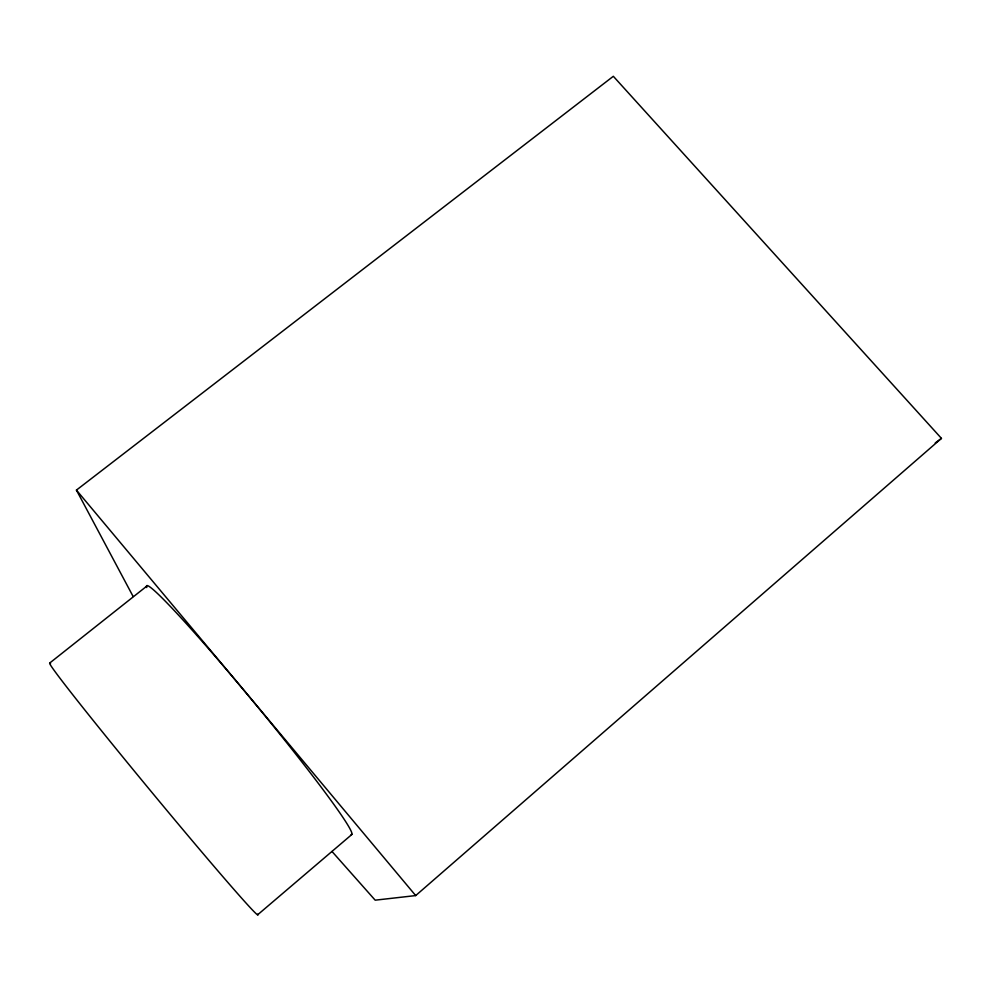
<?xml version="1.0" encoding="UTF-8"?>
<svg xmlns="http://www.w3.org/2000/svg" width="991" height="991" viewBox="0 0 991 991"><rect width="100%" height="100%" fill="white"/><g stroke="black" fill="none" stroke-linecap="round" stroke-linejoin="round"><path stroke-width="1.49" d="M332.01 851.48L375.18 900.175L415.7 895.579L941.45 438.381L613.33 76.295L76.431 490.111L133.116 596.471M257.747 914.705L352.028 834.335M49.612 663.115L146.68 586.214M935.231 442.94L941.45 438.381M76.431 490.111L415.7 895.579M146.767 587.564A161.075 8.547 50.5 0 1 253.721 702.062A161.075 8.547 50.5 0 1 351.148 834.484M257.697 914.148A163.304 3.555 50.4 0 1 148.6 788.39A163.304 3.555 50.4 0 1 50.578 663.772"/></g></svg>
